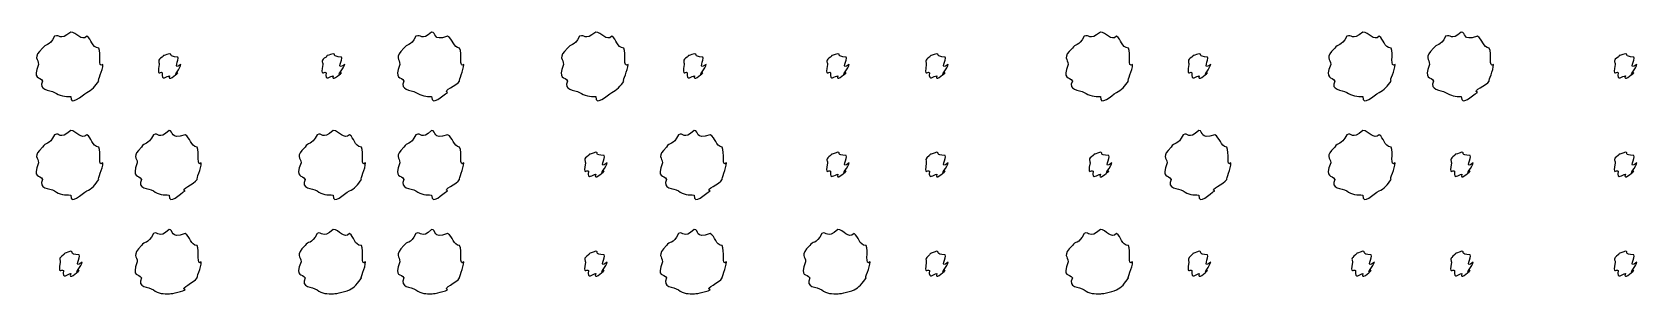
# Model space of a CAD drawing. Header units: millimetres. Extents: x -178 to -32, y 41 to 266.
# Drawn here: x -178.09 to -161.08, y 136.77 to 139.54 of the extents above; entities that cross this region are included whole.
import ezdxf

# ---------------------------------------------------------------- set-up
doc = ezdxf.new("R2010")
doc.units = ezdxf.units.MM
doc.layers.get('0').update_dxf_attribs({"linetype": 'CONTINUOUS'})

msp = doc.modelspace()

# ---------------------------------------------------------------- linework, layer by layer
at = {"color": 0}
for p, q in [((-177.683, 139.54), (-177.683, 139.54)), ((-173.858, 139.54), (-173.858, 139.54)), ((-172.118, 139.54), (-172.118, 139.54)), ((-166.77, 139.54), (-166.77, 139.54)), ((-163.987, 139.54), (-163.987, 139.54)), ((-162.946, 139.54), (-162.946, 139.54)), ((-176.635, 139.309), (-176.635, 139.309)), ((-174.9, 139.309), (-174.9, 139.309)), ((-171.071, 139.309), (-171.071, 139.309)), ((-169.552, 139.309), (-169.552, 139.309)), ((-168.505, 139.309), (-168.505, 139.309)), ((-165.722, 139.309), (-165.722, 139.309)), ((-161.205, 139.309), (-161.205, 139.309)), ((-177.683, 138.498), (-177.683, 138.498)), ((-176.641, 138.498), (-176.641, 138.498)), ((-174.9, 138.498), (-174.9, 138.498)), ((-173.858, 138.498), (-173.858, 138.498)), ((-171.076, 138.498), (-171.076, 138.498)), ((-165.728, 138.498), (-165.728, 138.498)), ((-163.987, 138.498), (-163.987, 138.498)), ((-172.118, 138.267), (-172.118, 138.267)), ((-169.552, 138.267), (-169.552, 138.267)), ((-168.505, 138.267), (-168.505, 138.267)), ((-166.77, 138.267), (-166.77, 138.267)), ((-162.94, 138.267), (-162.94, 138.267)), ((-161.205, 138.267), (-161.205, 138.267)), ((-176.641, 137.451), (-176.641, 137.451)), ((-174.9, 137.451), (-174.9, 137.451)), ((-173.858, 137.451), (-173.858, 137.451)), ((-171.076, 137.451), (-171.076, 137.451)), ((-169.552, 137.451), (-169.552, 137.451)), ((-166.77, 137.451), (-166.77, 137.451)), ((-177.683, 137.22), (-177.683, 137.22)), ((-172.118, 137.22), (-172.118, 137.22)), ((-168.505, 137.22), (-168.505, 137.22)), ((-165.722, 137.22), (-165.722, 137.22)), ((-163.987, 137.22), (-163.987, 137.22)), ((-162.94, 137.22), (-162.94, 137.22)), ((-161.205, 137.22), (-161.205, 137.22))]:
    msp.add_line(p, q, dxfattribs=at)
for points in [[(-177.853, 139.496), (-177.915, 139.38), (-177.95, 139.424), (-177.98, 139.369)], [(-177.683, 139.54), (-177.805, 139.438), (-177.798, 139.525), (-177.853, 139.496)], [(-177.511, 139.496), (-177.569, 139.438), (-177.623, 139.54), (-177.683, 139.54)], [(-177.385, 139.369), (-177.463, 139.38), (-177.459, 139.466), (-177.511, 139.496)], [(-174.024, 139.496), (-174.082, 139.38), (-174.12, 139.424), (-174.151, 139.369)], [(-173.858, 139.54), (-173.971, 139.438), (-173.968, 139.525), (-174.024, 139.496)], [(-173.688, 139.496), (-173.858, 139.438), (-173.799, 139.54), (-173.858, 139.54)], [(-173.561, 139.369), (-173.629, 139.38), (-173.632, 139.466), (-173.688, 139.496)], [(-172.289, 139.496), (-172.351, 139.38), (-172.385, 139.424), (-172.416, 139.369)], [(-172.118, 139.54), (-172.241, 139.438), (-172.234, 139.525), (-172.289, 139.496)], [(-171.947, 139.496), (-172.005, 139.438), (-172.059, 139.54), (-172.118, 139.54)], [(-171.82, 139.369), (-171.899, 139.38), (-171.895, 139.466), (-171.947, 139.496)], [(-166.941, 139.496), (-167.003, 139.38), (-167.037, 139.424), (-167.067, 139.369)], [(-166.77, 139.54), (-166.892, 139.438), (-166.885, 139.525), (-166.941, 139.496)], [(-166.599, 139.496), (-166.657, 139.438), (-166.71, 139.54), (-166.77, 139.54)], [(-166.472, 139.369), (-166.551, 139.38), (-166.546, 139.466), (-166.599, 139.496)], [(-164.158, 139.496), (-164.221, 139.38), (-164.255, 139.424), (-164.285, 139.369)], [(-163.987, 139.54), (-164.11, 139.438), (-164.103, 139.525), (-164.158, 139.496)], [(-163.817, 139.496), (-163.874, 139.438), (-163.928, 139.54), (-163.987, 139.54)], [(-163.69, 139.369), (-163.768, 139.38), (-163.764, 139.466), (-163.817, 139.496)], [(-163.111, 139.496), (-163.169, 139.38), (-163.207, 139.424), (-163.238, 139.369)], [(-162.946, 139.54), (-163.059, 139.438), (-163.056, 139.525), (-163.111, 139.496)], [(-162.775, 139.496), (-162.946, 139.438), (-162.886, 139.54), (-162.946, 139.54)], [(-162.648, 139.369), (-162.717, 139.38), (-162.72, 139.466), (-162.775, 139.496)], [(-177.98, 139.369), (-178.092, 139.27), (-178.024, 139.256), (-178.024, 139.198)], [(-177.341, 139.198), (-177.401, 139.151), (-177.354, 139.314), (-177.385, 139.369)], [(-176.635, 139.309), (-176.725, 139.284), (-176.69, 139.297), (-176.712, 139.276)], [(-176.547, 139.276), (-176.658, 139.284), (-176.598, 139.309), (-176.635, 139.309)], [(-174.9, 139.309), (-174.994, 139.284), (-174.955, 139.297), (-174.977, 139.276)], [(-174.812, 139.276), (-174.928, 139.284), (-174.863, 139.309), (-174.9, 139.309)], [(-174.151, 139.369), (-174.258, 139.27), (-174.195, 139.256), (-174.195, 139.198)], [(-173.517, 139.198), (-173.572, 139.151), (-173.53, 139.314), (-173.561, 139.369)], [(-172.416, 139.369), (-172.527, 139.27), (-172.46, 139.256), (-172.46, 139.198)], [(-171.776, 139.198), (-171.837, 139.151), (-171.79, 139.314), (-171.82, 139.369)], [(-171.071, 139.309), (-171.16, 139.284), (-171.126, 139.297), (-171.148, 139.276)], [(-170.983, 139.276), (-171.094, 139.284), (-171.033, 139.309), (-171.071, 139.309)], [(-169.552, 139.309), (-169.646, 139.284), (-169.607, 139.297), (-169.629, 139.276)], [(-169.464, 139.276), (-169.58, 139.284), (-169.515, 139.309), (-169.552, 139.309)], [(-168.505, 139.309), (-168.594, 139.284), (-168.56, 139.297), (-168.582, 139.276)], [(-168.416, 139.276), (-168.528, 139.284), (-168.468, 139.309), (-168.505, 139.309)], [(-167.067, 139.369), (-167.179, 139.27), (-167.112, 139.256), (-167.112, 139.198)], [(-166.428, 139.198), (-166.489, 139.151), (-166.442, 139.314), (-166.472, 139.369)], [(-165.722, 139.309), (-165.812, 139.284), (-165.778, 139.297), (-165.8, 139.276)], [(-165.634, 139.276), (-165.746, 139.284), (-165.685, 139.309), (-165.722, 139.309)], [(-164.285, 139.369), (-164.397, 139.27), (-164.329, 139.256), (-164.329, 139.198)], [(-163.646, 139.198), (-163.707, 139.151), (-163.66, 139.314), (-163.69, 139.369)], [(-163.238, 139.369), (-163.345, 139.27), (-163.282, 139.256), (-163.282, 139.198)], [(-162.604, 139.198), (-162.659, 139.151), (-162.618, 139.314), (-162.648, 139.369)], [(-161.205, 139.309), (-161.299, 139.284), (-161.26, 139.297), (-161.282, 139.276)], [(-161.117, 139.276), (-161.233, 139.284), (-161.168, 139.309), (-161.205, 139.309)], [(-178.024, 139.198), (-178.092, 139.03), (-178.009, 139.077), (-177.98, 139.022)], [(-177.385, 139.022), (-177.401, 139.03), (-177.341, 139.135), (-177.341, 139.198)], [(-176.712, 139.276), (-176.769, 139.24), (-176.745, 139.227), (-176.745, 139.198)], [(-176.745, 139.198), (-176.769, 139.057), (-176.734, 139.132), (-176.712, 139.11)], [(-176.514, 139.198), (-176.614, 139.123), (-176.525, 139.253), (-176.547, 139.276)], [(-176.547, 139.11), (-176.614, 139.057), (-176.514, 139.161), (-176.514, 139.198)], [(-174.977, 139.276), (-175.038, 139.24), (-175.011, 139.227), (-175.011, 139.198)], [(-175.011, 139.198), (-175.038, 139.057), (-174.999, 139.132), (-174.977, 139.11)], [(-174.779, 139.198), (-174.884, 139.123), (-174.79, 139.253), (-174.812, 139.276)], [(-174.812, 139.11), (-174.884, 139.057), (-174.779, 139.161), (-174.779, 139.198)], [(-174.195, 139.198), (-174.258, 139.03), (-174.179, 139.077), (-174.151, 139.022)], [(-173.561, 139.022), (-173.572, 139.03), (-173.517, 139.135), (-173.517, 139.198)], [(-172.46, 139.198), (-172.527, 139.03), (-172.444, 139.077), (-172.416, 139.022)], [(-171.82, 139.022), (-171.837, 139.03), (-171.776, 139.135), (-171.776, 139.198)], [(-171.148, 139.276), (-171.204, 139.24), (-171.181, 139.227), (-171.181, 139.198)], [(-171.181, 139.198), (-171.204, 139.057), (-171.17, 139.132), (-171.148, 139.11)], [(-170.949, 139.198), (-171.05, 139.123), (-170.96, 139.253), (-170.983, 139.276)], [(-170.983, 139.11), (-171.05, 139.057), (-170.949, 139.161), (-170.949, 139.198)], [(-169.629, 139.276), (-169.69, 139.24), (-169.662, 139.227), (-169.662, 139.198)], [(-169.662, 139.198), (-169.69, 139.057), (-169.651, 139.132), (-169.629, 139.11)], [(-169.431, 139.198), (-169.535, 139.123), (-169.442, 139.253), (-169.464, 139.276)], [(-169.464, 139.11), (-169.535, 139.057), (-169.431, 139.161), (-169.431, 139.198)], [(-168.582, 139.276), (-168.638, 139.24), (-168.615, 139.227), (-168.615, 139.198)], [(-168.615, 139.198), (-168.638, 139.057), (-168.604, 139.132), (-168.582, 139.11)], [(-168.383, 139.198), (-168.484, 139.123), (-168.395, 139.253), (-168.416, 139.276)], [(-168.416, 139.11), (-168.484, 139.057), (-168.383, 139.161), (-168.383, 139.198)], [(-167.112, 139.198), (-167.179, 139.03), (-167.096, 139.077), (-167.067, 139.022)], [(-166.472, 139.022), (-166.489, 139.03), (-166.428, 139.135), (-166.428, 139.198)], [(-165.8, 139.276), (-165.856, 139.24), (-165.833, 139.227), (-165.833, 139.198)], [(-165.833, 139.198), (-165.856, 139.057), (-165.822, 139.132), (-165.8, 139.11)], [(-165.601, 139.198), (-165.702, 139.123), (-165.612, 139.253), (-165.634, 139.276)], [(-165.634, 139.11), (-165.702, 139.057), (-165.601, 139.161), (-165.601, 139.198)], [(-164.329, 139.198), (-164.397, 139.03), (-164.314, 139.077), (-164.285, 139.022)], [(-163.69, 139.022), (-163.707, 139.03), (-163.646, 139.135), (-163.646, 139.198)], [(-163.282, 139.198), (-163.345, 139.03), (-163.267, 139.077), (-163.238, 139.022)], [(-162.648, 139.022), (-162.659, 139.03), (-162.604, 139.135), (-162.604, 139.198)], [(-161.282, 139.276), (-161.343, 139.24), (-161.315, 139.227), (-161.315, 139.198)], [(-161.315, 139.198), (-161.343, 139.057), (-161.304, 139.132), (-161.282, 139.11)], [(-161.084, 139.198), (-161.189, 139.123), (-161.095, 139.253), (-161.117, 139.276)], [(-161.117, 139.11), (-161.189, 139.057), (-161.084, 139.161), (-161.084, 139.198)], [(-177.98, 139.022), (-178.032, 138.924), (-177.908, 138.93), (-177.853, 138.901)], [(-177.511, 138.901), (-177.463, 138.924), (-177.418, 138.97), (-177.385, 139.022)], [(-176.712, 139.11), (-176.725, 139.012), (-176.664, 139.077), (-176.635, 139.077)], [(-176.635, 139.077), (-176.658, 139.012), (-176.569, 139.088), (-176.547, 139.11)], [(-174.977, 139.11), (-174.994, 139.012), (-174.929, 139.077), (-174.9, 139.077)], [(-174.9, 139.077), (-174.928, 139.012), (-174.834, 139.088), (-174.812, 139.11)], [(-174.151, 139.022), (-174.2, 138.924), (-174.079, 138.93), (-174.024, 138.901)], [(-173.688, 138.901), (-173.748, 138.924), (-173.59, 138.97), (-173.561, 139.022)], [(-172.416, 139.022), (-172.468, 138.924), (-172.344, 138.93), (-172.289, 138.901)], [(-171.947, 138.901), (-171.899, 138.924), (-171.853, 138.97), (-171.82, 139.022)], [(-171.148, 139.11), (-171.16, 139.012), (-171.1, 139.077), (-171.071, 139.077)], [(-171.071, 139.077), (-171.094, 139.012), (-171.004, 139.088), (-170.983, 139.11)], [(-169.629, 139.11), (-169.646, 139.012), (-169.581, 139.077), (-169.552, 139.077)], [(-169.552, 139.077), (-169.58, 139.012), (-169.486, 139.088), (-169.464, 139.11)], [(-168.582, 139.11), (-168.594, 139.012), (-168.534, 139.077), (-168.505, 139.077)], [(-168.505, 139.077), (-168.528, 139.012), (-168.439, 139.088), (-168.416, 139.11)], [(-167.067, 139.022), (-167.12, 138.924), (-166.996, 138.93), (-166.941, 138.901)], [(-166.599, 138.901), (-166.551, 138.924), (-166.505, 138.97), (-166.472, 139.022)], [(-165.8, 139.11), (-165.812, 139.012), (-165.751, 139.077), (-165.722, 139.077)], [(-165.722, 139.077), (-165.746, 139.012), (-165.656, 139.088), (-165.634, 139.11)], [(-164.285, 139.022), (-164.338, 138.924), (-164.213, 138.93), (-164.158, 138.901)], [(-163.817, 138.901), (-163.768, 138.924), (-163.723, 138.97), (-163.69, 139.022)], [(-163.238, 139.022), (-163.287, 138.924), (-163.166, 138.93), (-163.111, 138.901)], [(-162.775, 138.901), (-162.836, 138.924), (-162.677, 138.97), (-162.648, 139.022)], [(-161.282, 139.11), (-161.299, 139.012), (-161.234, 139.077), (-161.205, 139.077)], [(-161.205, 139.077), (-161.233, 139.012), (-161.139, 139.088), (-161.117, 139.11)], [(-177.853, 138.901), (-177.805, 138.865), (-177.74, 138.857), (-177.683, 138.857)], [(-177.683, 138.857), (-177.688, 138.748), (-177.567, 138.87), (-177.511, 138.901)], [(-174.024, 138.901), (-173.971, 138.865), (-173.913, 138.857), (-173.858, 138.857)], [(-173.858, 138.857), (-173.858, 138.748), (-173.743, 138.87), (-173.688, 138.901)], [(-172.289, 138.901), (-172.241, 138.865), (-172.176, 138.857), (-172.118, 138.857)], [(-172.118, 138.857), (-172.123, 138.748), (-172.002, 138.87), (-171.947, 138.901)], [(-166.941, 138.901), (-166.892, 138.865), (-166.828, 138.857), (-166.77, 138.857)], [(-166.77, 138.857), (-166.775, 138.748), (-166.654, 138.87), (-166.599, 138.901)], [(-164.158, 138.901), (-164.11, 138.865), (-164.045, 138.857), (-163.987, 138.857)], [(-163.987, 138.857), (-163.993, 138.748), (-163.872, 138.87), (-163.817, 138.901)], [(-163.111, 138.901), (-163.059, 138.865), (-163.001, 138.857), (-162.946, 138.857)], [(-162.946, 138.857), (-162.946, 138.748), (-162.83, 138.87), (-162.775, 138.901)], [(-177.853, 138.454), (-177.915, 138.333), (-177.95, 138.38), (-177.98, 138.322)], [(-177.683, 138.498), (-177.805, 138.391), (-177.798, 138.483), (-177.853, 138.454)], [(-177.511, 138.454), (-177.569, 138.391), (-177.623, 138.498), (-177.683, 138.498)], [(-177.385, 138.322), (-177.463, 138.333), (-177.459, 138.424), (-177.511, 138.454)], [(-176.806, 138.454), (-176.864, 138.333), (-176.903, 138.38), (-176.933, 138.322)], [(-176.641, 138.498), (-176.754, 138.391), (-176.751, 138.483), (-176.806, 138.454)], [(-176.47, 138.454), (-176.641, 138.391), (-176.582, 138.498), (-176.641, 138.498)], [(-176.343, 138.322), (-176.412, 138.333), (-176.415, 138.424), (-176.47, 138.454)], [(-175.071, 138.454), (-175.133, 138.333), (-175.168, 138.38), (-175.198, 138.322)], [(-174.9, 138.498), (-175.023, 138.391), (-175.016, 138.483), (-175.071, 138.454)], [(-174.729, 138.454), (-174.787, 138.391), (-174.841, 138.498), (-174.9, 138.498)], [(-174.602, 138.322), (-174.681, 138.333), (-174.677, 138.424), (-174.729, 138.454)], [(-174.024, 138.454), (-174.082, 138.333), (-174.12, 138.38), (-174.151, 138.322)], [(-173.858, 138.498), (-173.971, 138.391), (-173.968, 138.483), (-174.024, 138.454)], [(-173.688, 138.454), (-173.858, 138.391), (-173.799, 138.498), (-173.858, 138.498)], [(-173.561, 138.322), (-173.629, 138.333), (-173.632, 138.424), (-173.688, 138.454)], [(-171.242, 138.454), (-171.299, 138.333), (-171.338, 138.38), (-171.368, 138.322)], [(-171.076, 138.498), (-171.189, 138.391), (-171.186, 138.483), (-171.242, 138.454)], [(-170.905, 138.454), (-171.076, 138.391), (-171.017, 138.498), (-171.076, 138.498)], [(-170.778, 138.322), (-170.847, 138.333), (-170.85, 138.424), (-170.905, 138.454)], [(-165.893, 138.454), (-165.951, 138.333), (-165.99, 138.38), (-166.02, 138.322)], [(-165.728, 138.498), (-165.841, 138.391), (-165.838, 138.483), (-165.893, 138.454)], [(-165.557, 138.454), (-165.728, 138.391), (-165.669, 138.498), (-165.728, 138.498)], [(-165.43, 138.322), (-165.499, 138.333), (-165.502, 138.424), (-165.557, 138.454)], [(-164.158, 138.454), (-164.221, 138.333), (-164.255, 138.38), (-164.285, 138.322)], [(-163.987, 138.498), (-164.11, 138.391), (-164.103, 138.483), (-164.158, 138.454)], [(-163.817, 138.454), (-163.874, 138.391), (-163.928, 138.498), (-163.987, 138.498)], [(-163.69, 138.322), (-163.768, 138.333), (-163.764, 138.424), (-163.817, 138.454)], [(-177.98, 138.322), (-178.092, 138.219), (-178.024, 138.212), (-178.024, 138.157)], [(-177.341, 138.157), (-177.401, 138.102), (-177.354, 138.267), (-177.385, 138.322)], [(-176.933, 138.322), (-177.04, 138.219), (-176.977, 138.212), (-176.977, 138.157)], [(-176.299, 138.157), (-176.354, 138.102), (-176.313, 138.267), (-176.343, 138.322)], [(-175.198, 138.322), (-175.309, 138.219), (-175.242, 138.212), (-175.242, 138.157)], [(-174.558, 138.157), (-174.619, 138.102), (-174.572, 138.267), (-174.602, 138.322)], [(-174.151, 138.322), (-174.258, 138.219), (-174.195, 138.212), (-174.195, 138.157)], [(-173.517, 138.157), (-173.572, 138.102), (-173.53, 138.267), (-173.561, 138.322)], [(-171.368, 138.322), (-171.476, 138.219), (-171.412, 138.212), (-171.412, 138.157)], [(-170.734, 138.157), (-170.79, 138.102), (-170.748, 138.267), (-170.778, 138.322)], [(-166.02, 138.322), (-166.128, 138.219), (-166.064, 138.212), (-166.064, 138.157)], [(-165.386, 138.157), (-165.441, 138.102), (-165.4, 138.267), (-165.43, 138.322)], [(-164.285, 138.322), (-164.397, 138.219), (-164.329, 138.212), (-164.329, 138.157)], [(-163.646, 138.157), (-163.707, 138.102), (-163.66, 138.267), (-163.69, 138.322)], [(-178.024, 138.157), (-178.092, 137.983), (-178.009, 138.035), (-177.98, 137.98)], [(-177.385, 137.98), (-177.401, 137.983), (-177.341, 138.093), (-177.341, 138.157)], [(-176.977, 138.157), (-177.04, 137.983), (-176.962, 138.035), (-176.933, 137.98)], [(-176.343, 137.98), (-176.354, 137.983), (-176.299, 138.093), (-176.299, 138.157)], [(-175.242, 138.157), (-175.309, 137.983), (-175.227, 138.035), (-175.198, 137.98)], [(-174.602, 137.98), (-174.619, 137.983), (-174.558, 138.093), (-174.558, 138.157)], [(-174.195, 138.157), (-174.258, 137.983), (-174.179, 138.035), (-174.151, 137.98)], [(-173.561, 137.98), (-173.572, 137.983), (-173.517, 138.093), (-173.517, 138.157)], [(-172.195, 138.234), (-172.256, 138.193), (-172.228, 138.186), (-172.228, 138.157)], [(-172.228, 138.157), (-172.256, 138.009), (-172.217, 138.091), (-172.195, 138.068)], [(-172.118, 138.267), (-172.212, 138.237), (-172.173, 138.256), (-172.195, 138.234)], [(-172.03, 138.234), (-172.145, 138.237), (-172.081, 138.267), (-172.118, 138.267)], [(-171.997, 138.157), (-172.101, 138.075), (-172.008, 138.212), (-172.03, 138.234)], [(-172.03, 138.068), (-172.101, 138.009), (-171.997, 138.12), (-171.997, 138.157)], [(-171.412, 138.157), (-171.476, 137.983), (-171.397, 138.035), (-171.368, 137.98)], [(-170.778, 137.98), (-170.79, 137.983), (-170.734, 138.093), (-170.734, 138.157)], [(-169.629, 138.234), (-169.69, 138.193), (-169.662, 138.186), (-169.662, 138.157)], [(-169.662, 138.157), (-169.69, 138.009), (-169.651, 138.091), (-169.629, 138.068)], [(-169.552, 138.267), (-169.646, 138.237), (-169.607, 138.256), (-169.629, 138.234)], [(-169.464, 138.234), (-169.58, 138.237), (-169.515, 138.267), (-169.552, 138.267)], [(-169.431, 138.157), (-169.535, 138.075), (-169.442, 138.212), (-169.464, 138.234)], [(-169.464, 138.068), (-169.535, 138.009), (-169.431, 138.12), (-169.431, 138.157)], [(-168.582, 138.234), (-168.638, 138.193), (-168.615, 138.186), (-168.615, 138.157)], [(-168.615, 138.157), (-168.638, 138.009), (-168.604, 138.091), (-168.582, 138.068)], [(-168.505, 138.267), (-168.594, 138.237), (-168.56, 138.256), (-168.582, 138.234)], [(-168.416, 138.234), (-168.528, 138.237), (-168.468, 138.267), (-168.505, 138.267)], [(-168.383, 138.157), (-168.484, 138.075), (-168.395, 138.212), (-168.416, 138.234)], [(-168.416, 138.068), (-168.484, 138.009), (-168.383, 138.12), (-168.383, 138.157)], [(-166.847, 138.234), (-166.908, 138.193), (-166.88, 138.186), (-166.88, 138.157)], [(-166.88, 138.157), (-166.908, 138.009), (-166.869, 138.091), (-166.847, 138.068)], [(-166.77, 138.267), (-166.864, 138.237), (-166.825, 138.256), (-166.847, 138.234)], [(-166.682, 138.234), (-166.797, 138.237), (-166.733, 138.267), (-166.77, 138.267)], [(-166.648, 138.157), (-166.753, 138.075), (-166.66, 138.212), (-166.682, 138.234)], [(-166.682, 138.068), (-166.753, 138.009), (-166.648, 138.12), (-166.648, 138.157)], [(-166.064, 138.157), (-166.128, 137.983), (-166.049, 138.035), (-166.02, 137.98)], [(-165.43, 137.98), (-165.441, 137.983), (-165.386, 138.093), (-165.386, 138.157)], [(-164.329, 138.157), (-164.397, 137.983), (-164.314, 138.035), (-164.285, 137.98)], [(-163.69, 137.98), (-163.707, 137.983), (-163.646, 138.093), (-163.646, 138.157)], [(-163.017, 138.234), (-163.074, 138.193), (-163.05, 138.186), (-163.05, 138.157)], [(-163.05, 138.157), (-163.074, 138.009), (-163.039, 138.091), (-163.017, 138.068)], [(-162.94, 138.267), (-163.03, 138.237), (-162.995, 138.256), (-163.017, 138.234)], [(-162.852, 138.234), (-162.964, 138.237), (-162.903, 138.267), (-162.94, 138.267)], [(-162.819, 138.157), (-162.919, 138.075), (-162.83, 138.212), (-162.852, 138.234)], [(-162.852, 138.068), (-162.919, 138.009), (-162.819, 138.12), (-162.819, 138.157)], [(-161.282, 138.234), (-161.343, 138.193), (-161.315, 138.186), (-161.315, 138.157)], [(-161.315, 138.157), (-161.343, 138.009), (-161.304, 138.091), (-161.282, 138.068)], [(-161.205, 138.267), (-161.299, 138.237), (-161.26, 138.256), (-161.282, 138.234)], [(-161.117, 138.234), (-161.233, 138.237), (-161.168, 138.267), (-161.205, 138.267)], [(-161.084, 138.157), (-161.189, 138.075), (-161.095, 138.212), (-161.117, 138.234)], [(-161.117, 138.068), (-161.189, 138.009), (-161.084, 138.12), (-161.084, 138.157)], [(-177.98, 137.98), (-178.032, 137.877), (-177.908, 137.888), (-177.853, 137.859)], [(-177.511, 137.859), (-177.463, 137.877), (-177.418, 137.928), (-177.385, 137.98)], [(-176.933, 137.98), (-176.982, 137.877), (-176.861, 137.888), (-176.806, 137.859)], [(-176.47, 137.859), (-176.53, 137.877), (-176.372, 137.928), (-176.343, 137.98)], [(-175.198, 137.98), (-175.25, 137.877), (-175.126, 137.888), (-175.071, 137.859)], [(-174.729, 137.859), (-174.681, 137.877), (-174.636, 137.928), (-174.602, 137.98)], [(-174.151, 137.98), (-174.2, 137.877), (-174.079, 137.888), (-174.024, 137.859)], [(-173.688, 137.859), (-173.748, 137.877), (-173.59, 137.928), (-173.561, 137.98)], [(-172.195, 138.068), (-172.212, 137.965), (-172.147, 138.035), (-172.118, 138.035)], [(-172.118, 138.035), (-172.145, 137.965), (-172.052, 138.047), (-172.03, 138.068)], [(-171.368, 137.98), (-171.418, 137.877), (-171.297, 137.888), (-171.242, 137.859)], [(-170.905, 137.859), (-170.966, 137.877), (-170.807, 137.928), (-170.778, 137.98)], [(-169.629, 138.068), (-169.646, 137.965), (-169.581, 138.035), (-169.552, 138.035)], [(-169.552, 138.035), (-169.58, 137.965), (-169.486, 138.047), (-169.464, 138.068)], [(-168.582, 138.068), (-168.594, 137.965), (-168.534, 138.035), (-168.505, 138.035)], [(-168.505, 138.035), (-168.528, 137.965), (-168.439, 138.047), (-168.416, 138.068)], [(-166.847, 138.068), (-166.864, 137.965), (-166.799, 138.035), (-166.77, 138.035)], [(-166.77, 138.035), (-166.797, 137.965), (-166.704, 138.047), (-166.682, 138.068)], [(-166.02, 137.98), (-166.07, 137.877), (-165.948, 137.888), (-165.893, 137.859)], [(-165.557, 137.859), (-165.618, 137.877), (-165.459, 137.928), (-165.43, 137.98)], [(-164.285, 137.98), (-164.338, 137.877), (-164.213, 137.888), (-164.158, 137.859)], [(-163.817, 137.859), (-163.768, 137.877), (-163.723, 137.928), (-163.69, 137.98)], [(-163.017, 138.068), (-163.03, 137.965), (-162.969, 138.035), (-162.94, 138.035)], [(-162.94, 138.035), (-162.964, 137.965), (-162.874, 138.047), (-162.852, 138.068)], [(-161.282, 138.068), (-161.299, 137.965), (-161.234, 138.035), (-161.205, 138.035)], [(-161.205, 138.035), (-161.233, 137.965), (-161.139, 138.047), (-161.117, 138.068)], [(-177.853, 137.859), (-177.805, 137.818), (-177.74, 137.815), (-177.683, 137.815)], [(-177.683, 137.815), (-177.688, 137.7), (-177.567, 137.829), (-177.511, 137.859)], [(-176.806, 137.859), (-176.754, 137.818), (-176.696, 137.815), (-176.641, 137.815)], [(-176.641, 137.815), (-176.641, 137.7), (-176.525, 137.829), (-176.47, 137.859)], [(-175.071, 137.859), (-175.023, 137.818), (-174.958, 137.815), (-174.9, 137.815)], [(-174.9, 137.815), (-174.906, 137.7), (-174.784, 137.829), (-174.729, 137.859)], [(-174.024, 137.859), (-173.971, 137.818), (-173.913, 137.815), (-173.858, 137.815)], [(-173.858, 137.815), (-173.858, 137.7), (-173.743, 137.829), (-173.688, 137.859)], [(-171.242, 137.859), (-171.189, 137.818), (-171.131, 137.815), (-171.076, 137.815)], [(-171.076, 137.815), (-171.076, 137.7), (-170.96, 137.829), (-170.905, 137.859)], [(-165.893, 137.859), (-165.841, 137.818), (-165.783, 137.815), (-165.728, 137.815)], [(-165.728, 137.815), (-165.728, 137.7), (-165.612, 137.829), (-165.557, 137.859)], [(-164.158, 137.859), (-164.11, 137.818), (-164.045, 137.815), (-163.987, 137.815)], [(-163.987, 137.815), (-163.993, 137.7), (-163.872, 137.829), (-163.817, 137.859)], [(-176.641, 137.451), (-176.754, 137.341), (-176.751, 137.436), (-176.806, 137.407)], [(-176.47, 137.407), (-176.641, 137.341), (-176.582, 137.451), (-176.641, 137.451)], [(-174.9, 137.451), (-175.023, 137.341), (-175.016, 137.436), (-175.071, 137.407)], [(-174.729, 137.407), (-174.787, 137.341), (-174.841, 137.451), (-174.9, 137.451)], [(-173.858, 137.451), (-173.971, 137.341), (-173.968, 137.436), (-174.024, 137.407)], [(-173.688, 137.407), (-173.858, 137.341), (-173.799, 137.451), (-173.858, 137.451)], [(-171.076, 137.451), (-171.189, 137.341), (-171.186, 137.436), (-171.242, 137.407)], [(-170.905, 137.407), (-171.076, 137.341), (-171.017, 137.451), (-171.076, 137.451)], [(-169.552, 137.451), (-169.675, 137.341), (-169.668, 137.436), (-169.723, 137.407)], [(-169.381, 137.407), (-169.439, 137.341), (-169.493, 137.451), (-169.552, 137.451)], [(-166.77, 137.451), (-166.892, 137.341), (-166.885, 137.436), (-166.941, 137.407)], [(-166.599, 137.407), (-166.657, 137.341), (-166.71, 137.451), (-166.77, 137.451)], [(-176.933, 137.28), (-177.04, 137.171), (-176.977, 137.167), (-176.977, 137.109)], [(-176.806, 137.407), (-176.864, 137.282), (-176.903, 137.335), (-176.933, 137.28)], [(-176.343, 137.28), (-176.412, 137.282), (-176.415, 137.377), (-176.47, 137.407)], [(-176.299, 137.109), (-176.354, 137.054), (-176.313, 137.225), (-176.343, 137.28)], [(-175.198, 137.28), (-175.309, 137.171), (-175.242, 137.167), (-175.242, 137.109)], [(-175.071, 137.407), (-175.133, 137.282), (-175.168, 137.335), (-175.198, 137.28)], [(-174.602, 137.28), (-174.681, 137.282), (-174.677, 137.377), (-174.729, 137.407)], [(-174.558, 137.109), (-174.619, 137.054), (-174.572, 137.225), (-174.602, 137.28)], [(-174.151, 137.28), (-174.258, 137.171), (-174.195, 137.167), (-174.195, 137.109)], [(-174.024, 137.407), (-174.082, 137.282), (-174.12, 137.335), (-174.151, 137.28)], [(-173.561, 137.28), (-173.629, 137.282), (-173.632, 137.377), (-173.688, 137.407)], [(-173.517, 137.109), (-173.572, 137.054), (-173.53, 137.225), (-173.561, 137.28)], [(-171.368, 137.28), (-171.476, 137.171), (-171.412, 137.167), (-171.412, 137.109)], [(-171.242, 137.407), (-171.299, 137.282), (-171.338, 137.335), (-171.368, 137.28)], [(-170.778, 137.28), (-170.847, 137.282), (-170.85, 137.377), (-170.905, 137.407)], [(-170.734, 137.109), (-170.79, 137.054), (-170.748, 137.225), (-170.778, 137.28)], [(-169.85, 137.28), (-169.961, 137.171), (-169.894, 137.167), (-169.894, 137.109)], [(-169.723, 137.407), (-169.785, 137.282), (-169.819, 137.335), (-169.85, 137.28)], [(-169.254, 137.28), (-169.333, 137.282), (-169.329, 137.377), (-169.381, 137.407)], [(-169.21, 137.109), (-169.271, 137.054), (-169.224, 137.225), (-169.254, 137.28)], [(-167.067, 137.28), (-167.179, 137.171), (-167.112, 137.167), (-167.112, 137.109)], [(-166.941, 137.407), (-167.003, 137.282), (-167.037, 137.335), (-167.067, 137.28)], [(-166.472, 137.28), (-166.551, 137.282), (-166.546, 137.377), (-166.599, 137.407)], [(-166.428, 137.109), (-166.489, 137.054), (-166.442, 137.225), (-166.472, 137.28)], [(-177.759, 137.181), (-177.82, 137.138), (-177.793, 137.133), (-177.793, 137.104)], [(-177.793, 137.104), (-177.82, 136.958), (-177.782, 137.04), (-177.759, 137.016)], [(-177.683, 137.22), (-177.776, 137.186), (-177.738, 137.206), (-177.759, 137.181)], [(-177.594, 137.181), (-177.71, 137.186), (-177.645, 137.22), (-177.683, 137.22)], [(-177.561, 137.104), (-177.666, 137.021), (-177.572, 137.159), (-177.594, 137.181)], [(-177.594, 137.016), (-177.666, 136.958), (-177.561, 137.071), (-177.561, 137.104)], [(-176.977, 137.109), (-177.04, 136.933), (-176.962, 136.989), (-176.933, 136.938)], [(-176.343, 136.938), (-176.354, 136.933), (-176.299, 137.046), (-176.299, 137.109)], [(-175.242, 137.109), (-175.309, 136.933), (-175.227, 136.989), (-175.198, 136.938)], [(-174.602, 136.938), (-174.619, 136.933), (-174.558, 137.046), (-174.558, 137.109)], [(-174.195, 137.109), (-174.258, 136.933), (-174.179, 136.989), (-174.151, 136.938)], [(-173.561, 136.938), (-173.572, 136.933), (-173.517, 137.046), (-173.517, 137.109)], [(-172.195, 137.181), (-172.256, 137.138), (-172.228, 137.133), (-172.228, 137.104)], [(-172.228, 137.104), (-172.256, 136.958), (-172.217, 137.04), (-172.195, 137.016)], [(-172.118, 137.22), (-172.212, 137.186), (-172.173, 137.206), (-172.195, 137.181)], [(-172.03, 137.181), (-172.145, 137.186), (-172.081, 137.22), (-172.118, 137.22)], [(-171.997, 137.104), (-172.101, 137.021), (-172.008, 137.159), (-172.03, 137.181)], [(-172.03, 137.016), (-172.101, 136.958), (-171.997, 137.071), (-171.997, 137.104)], [(-171.412, 137.109), (-171.476, 136.933), (-171.397, 136.989), (-171.368, 136.938)], [(-170.778, 136.938), (-170.79, 136.933), (-170.734, 137.046), (-170.734, 137.109)], [(-169.894, 137.109), (-169.961, 136.933), (-169.879, 136.989), (-169.85, 136.938)], [(-169.254, 136.938), (-169.271, 136.933), (-169.21, 137.046), (-169.21, 137.109)], [(-168.582, 137.181), (-168.638, 137.138), (-168.615, 137.133), (-168.615, 137.104)], [(-168.615, 137.104), (-168.638, 136.958), (-168.604, 137.04), (-168.582, 137.016)], [(-168.505, 137.22), (-168.594, 137.186), (-168.56, 137.206), (-168.582, 137.181)], [(-168.416, 137.181), (-168.528, 137.186), (-168.468, 137.22), (-168.505, 137.22)], [(-168.383, 137.104), (-168.484, 137.021), (-168.395, 137.159), (-168.416, 137.181)], [(-168.416, 137.016), (-168.484, 136.958), (-168.383, 137.071), (-168.383, 137.104)], [(-167.112, 137.109), (-167.179, 136.933), (-167.096, 136.989), (-167.067, 136.938)], [(-166.472, 136.938), (-166.489, 136.933), (-166.428, 137.046), (-166.428, 137.109)], [(-165.8, 137.181), (-165.856, 137.138), (-165.833, 137.133), (-165.833, 137.104)], [(-165.833, 137.104), (-165.856, 136.958), (-165.822, 137.04), (-165.8, 137.016)], [(-165.722, 137.22), (-165.812, 137.186), (-165.778, 137.206), (-165.8, 137.181)], [(-165.634, 137.181), (-165.746, 137.186), (-165.685, 137.22), (-165.722, 137.22)], [(-165.601, 137.104), (-165.702, 137.021), (-165.612, 137.159), (-165.634, 137.181)], [(-165.634, 137.016), (-165.702, 136.958), (-165.601, 137.071), (-165.601, 137.104)], [(-164.065, 137.181), (-164.125, 137.138), (-164.098, 137.133), (-164.098, 137.104)], [(-164.098, 137.104), (-164.125, 136.958), (-164.087, 137.04), (-164.065, 137.016)], [(-163.987, 137.22), (-164.081, 137.186), (-164.043, 137.206), (-164.065, 137.181)], [(-163.899, 137.181), (-164.015, 137.186), (-163.95, 137.22), (-163.987, 137.22)], [(-163.866, 137.104), (-163.971, 137.021), (-163.877, 137.159), (-163.899, 137.181)], [(-163.899, 137.016), (-163.971, 136.958), (-163.866, 137.071), (-163.866, 137.104)], [(-163.017, 137.181), (-163.074, 137.138), (-163.05, 137.133), (-163.05, 137.104)], [(-163.05, 137.104), (-163.074, 136.958), (-163.039, 137.04), (-163.017, 137.016)], [(-162.94, 137.22), (-163.03, 137.186), (-162.995, 137.206), (-163.017, 137.181)], [(-162.852, 137.181), (-162.964, 137.186), (-162.903, 137.22), (-162.94, 137.22)], [(-162.819, 137.104), (-162.919, 137.021), (-162.83, 137.159), (-162.852, 137.181)], [(-162.852, 137.016), (-162.919, 136.958), (-162.819, 137.071), (-162.819, 137.104)], [(-161.282, 137.181), (-161.343, 137.138), (-161.315, 137.133), (-161.315, 137.104)], [(-161.315, 137.104), (-161.343, 136.958), (-161.304, 137.04), (-161.282, 137.016)], [(-161.205, 137.22), (-161.299, 137.186), (-161.26, 137.206), (-161.282, 137.181)], [(-161.117, 137.181), (-161.233, 137.186), (-161.168, 137.22), (-161.205, 137.22)], [(-161.084, 137.104), (-161.189, 137.021), (-161.095, 137.159), (-161.117, 137.181)], [(-161.117, 137.016), (-161.189, 136.958), (-161.084, 137.071), (-161.084, 137.104)], [(-177.759, 137.016), (-177.776, 136.911), (-177.711, 136.983), (-177.683, 136.983)], [(-177.683, 136.983), (-177.71, 136.911), (-177.616, 136.993), (-177.594, 137.016)], [(-176.933, 136.938), (-176.982, 136.829), (-176.861, 136.845), (-176.806, 136.812)], [(-176.47, 136.812), (-176.53, 136.829), (-176.372, 136.886), (-176.343, 136.938)], [(-175.198, 136.938), (-175.25, 136.829), (-175.126, 136.845), (-175.071, 136.812)], [(-174.729, 136.812), (-174.681, 136.829), (-174.636, 136.886), (-174.602, 136.938)], [(-174.151, 136.938), (-174.2, 136.829), (-174.079, 136.845), (-174.024, 136.812)], [(-173.688, 136.812), (-173.748, 136.829), (-173.59, 136.886), (-173.561, 136.938)], [(-172.195, 137.016), (-172.212, 136.911), (-172.147, 136.983), (-172.118, 136.983)], [(-172.118, 136.983), (-172.145, 136.911), (-172.052, 136.993), (-172.03, 137.016)], [(-171.368, 136.938), (-171.418, 136.829), (-171.297, 136.845), (-171.242, 136.812)], [(-170.905, 136.812), (-170.966, 136.829), (-170.807, 136.886), (-170.778, 136.938)], [(-169.85, 136.938), (-169.902, 136.829), (-169.778, 136.845), (-169.723, 136.812)], [(-169.381, 136.812), (-169.333, 136.829), (-169.287, 136.886), (-169.254, 136.938)], [(-168.582, 137.016), (-168.594, 136.911), (-168.534, 136.983), (-168.505, 136.983)], [(-168.505, 136.983), (-168.528, 136.911), (-168.439, 136.993), (-168.416, 137.016)], [(-167.067, 136.938), (-167.12, 136.829), (-166.996, 136.845), (-166.941, 136.812)], [(-166.599, 136.812), (-166.551, 136.829), (-166.505, 136.886), (-166.472, 136.938)], [(-165.8, 137.016), (-165.812, 136.911), (-165.751, 136.983), (-165.722, 136.983)], [(-165.722, 136.983), (-165.746, 136.911), (-165.656, 136.993), (-165.634, 137.016)], [(-164.065, 137.016), (-164.081, 136.911), (-164.016, 136.983), (-163.987, 136.983)], [(-163.987, 136.983), (-164.015, 136.911), (-163.921, 136.993), (-163.899, 137.016)], [(-163.017, 137.016), (-163.03, 136.911), (-162.969, 136.983), (-162.94, 136.983)], [(-162.94, 136.983), (-162.964, 136.911), (-162.874, 136.993), (-162.852, 137.016)], [(-161.282, 137.016), (-161.299, 136.911), (-161.234, 136.983), (-161.205, 136.983)], [(-161.205, 136.983), (-161.233, 136.911), (-161.139, 136.993), (-161.117, 137.016)], [(-176.806, 136.812), (-176.754, 136.768), (-176.696, 136.768), (-176.641, 136.768)], [(-176.641, 136.768), (-176.641, 136.768), (-176.525, 136.781), (-176.47, 136.812)], [(-175.071, 136.812), (-175.023, 136.768), (-174.958, 136.768), (-174.9, 136.768)], [(-174.9, 136.768), (-174.906, 136.768), (-174.784, 136.781), (-174.729, 136.812)], [(-174.024, 136.812), (-173.971, 136.768), (-173.913, 136.768), (-173.858, 136.768)], [(-173.858, 136.768), (-173.858, 136.768), (-173.743, 136.781), (-173.688, 136.812)], [(-171.242, 136.812), (-171.189, 136.768), (-171.131, 136.768), (-171.076, 136.768)], [(-171.076, 136.768), (-171.076, 136.768), (-170.96, 136.781), (-170.905, 136.812)], [(-169.723, 136.812), (-169.675, 136.768), (-169.61, 136.768), (-169.552, 136.768)], [(-169.552, 136.768), (-169.557, 136.768), (-169.436, 136.781), (-169.381, 136.812)], [(-166.941, 136.812), (-166.892, 136.768), (-166.828, 136.768), (-166.77, 136.768)], [(-166.77, 136.768), (-166.775, 136.768), (-166.654, 136.781), (-166.599, 136.812)]]:
    msp.add_open_spline(points, degree=3, dxfattribs=at)

doc.saveas('drawing.dxf')
